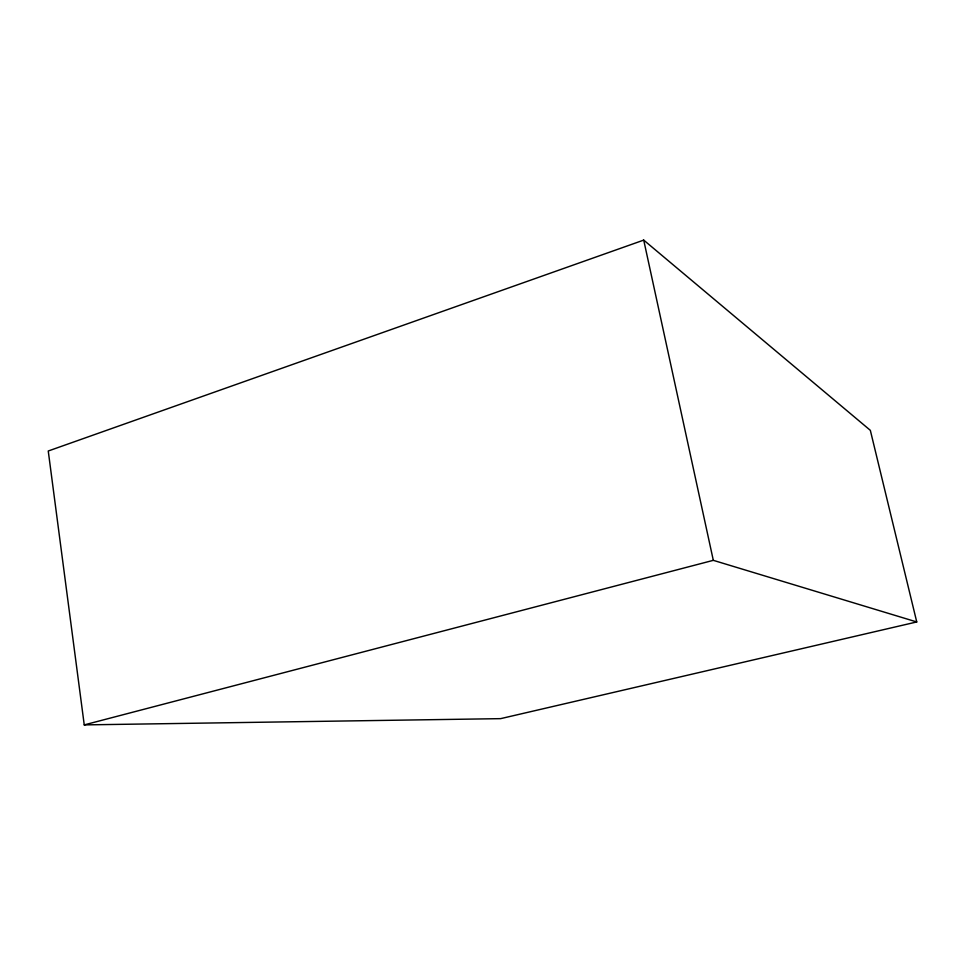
<?xml version="1.0" encoding="UTF-8"?>
<svg xmlns="http://www.w3.org/2000/svg" width="965" height="965" viewBox="0 0 965 965"><rect width="100%" height="100%" fill="white"/><g stroke="black" fill="none" stroke-linecap="round" stroke-linejoin="round"><path stroke-width="1.45" d="M643.715 240.104L48.25 451.005L84.245 724.896L500.594 718.648L916.75 621.955L870.333 430.33L643.715 240.104L713.316 560.339L916.75 621.955M84.245 724.896L713.316 560.339"/></g></svg>
